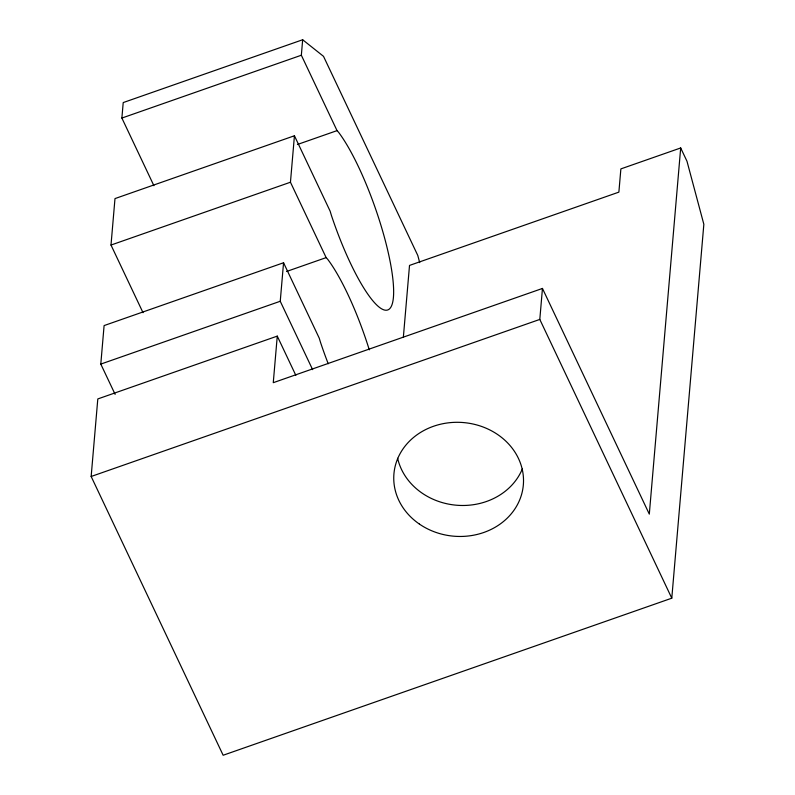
<?xml version="1.0" encoding="UTF-8"?>
<svg xmlns="http://www.w3.org/2000/svg" width="795" height="795" viewBox="0 0 795 795"><rect width="100%" height="100%" fill="white"/><g stroke="black" fill="none" stroke-linecap="round" stroke-linejoin="round"><path stroke-width="1.19" d="M403.383 336.941L409.514 265.421L618.878 192.132L620.875 168.898L680.689 147.959L686.979 161.236L703.843 224.289L671.785 598.188L223.147 755.25L91.157 476.483L97.805 398.941L277.266 336.116L295.839 375.349M115.126 394.36L100.796 364.09L104.095 325.582L283.557 262.757L319.242 338.153L320.524 342.387A100.657 21.952 70.7 0 0 328.226 363.762M143.02 312.683L111.002 245.049L114.987 198.591L294.438 135.766L330.134 211.162L331.406 215.395A100.657 21.952 70.7 0 0 393.426 297.28A100.657 21.952 70.7 0 0 338.541 132.248L337.04 130.628L301.345 55.233L302.666 39.75L123.215 102.575L121.883 118.058L153.902 185.692M277.266 336.116L273.271 382.683L542.458 288.446L649.306 514.117L680.689 147.959M312.624 369.645L280.247 301.265L283.557 262.757M369.287 349.83A100.657 21.952 70.7 0 0 327.649 259.24L326.149 257.62L290.453 182.224L294.438 135.766M671.785 598.188L539.805 319.421L542.458 288.446M121.883 118.058L301.345 55.233M297.419 144.501L337.04 130.628M111.002 245.049L290.453 182.224M286.528 271.493L326.149 257.62M100.796 364.09L280.247 301.265M91.157 476.483L539.805 319.421M302.666 39.75L323.515 56.346L417.792 255.463L419.7 262.608M522.295 469.03A64.942 57.021 4.9 0 1 456.38 505.213A64.942 57.021 4.9 0 1 397.639 458.278M419.392 524.064A64.942 57.021 4.9 0 0 523.011 487.792A64.942 57.021 4.9 0 0 433.494 426.279A64.942 57.021 4.9 0 0 419.392 524.064"/></g></svg>
